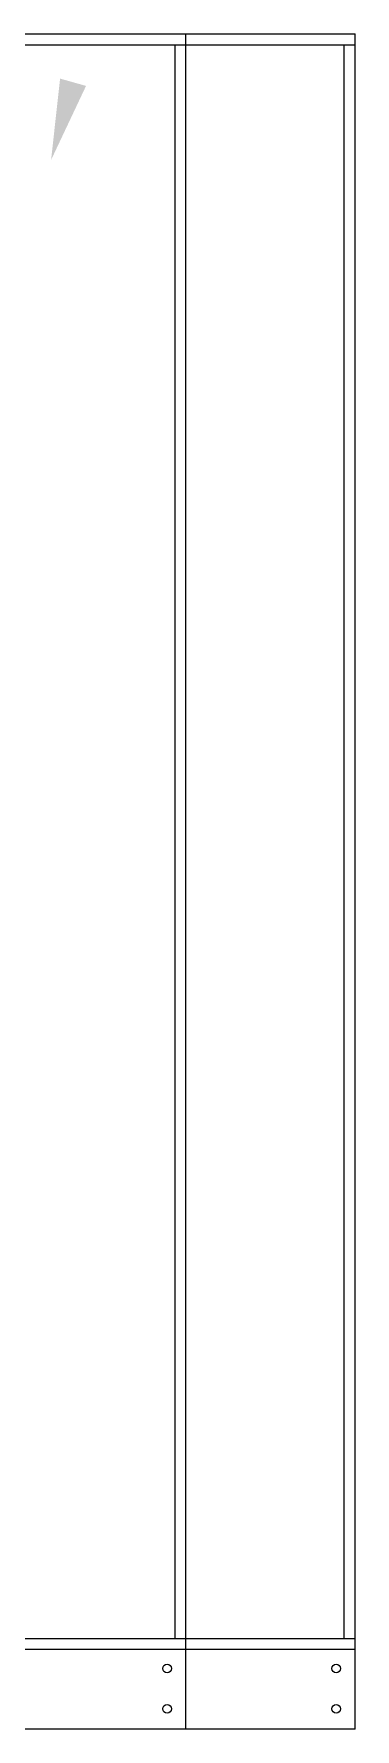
# Model space of a CAD drawing. Header units: millimetres. Extents: x -662372 to 32037, y -140374 to 23117.
# Drawn here: x -655040 to -654445, y -140373 to -137224 of the extents above; entities that cross this region are included whole.
import ezdxf

# ---------------------------------------------------------------- set-up
doc = ezdxf.new("R2010")
doc.units = ezdxf.units.MM
doc.layers.add('냉각탑_dim', color=1, linetype='Continuous')

# ---------------------------------------------------------------- blocks, each defined once
blk = doc.blocks.new('1')
at = {"lineweight": 20}
for p, q in [((17722.5, 12904.6), (18822.5, 12904.6)), ((17722.5, 12884.6), (18822.5, 12884.6)), ((18802.5, 9924.6), (18802.5, 12884.6)), ((18822.5, 9904.6), (18822.5, 12904.6)), ((17722.5, 9924.6), (18822.5, 9924.6)), ((17722.5, 9904.6), (18822.5, 9904.6))]:
    blk.add_line(p, q, dxfattribs=at)
at = {"color": 0, "lineweight": 20}
for q in [(18822.5, 9904.6), (11522.5, 9756.3)]:
    blk.add_line((18822.5, 9756.3), q, dxfattribs=at)
at = {"lineweight": 20}
for centre in [(18787.5, 9868.8), (18787.5, 9793.8)]:
    blk.add_circle(centre, 8, dxfattribs=at)
at = {"layer": '냉각탑_dim', "lineweight": -3}
blk.add_solid([(18323.7, 12808.1), (18258.9, 12670.5), (18275.6, 12821.7)], dxfattribs=at)

msp = doc.modelspace()

# ---------------------------------------------------------------- block references
at = {"lineweight": 5}
for p in [(-673581.2, -150129), (-673267.6, -150129)]:
    msp.add_blockref('1', p, dxfattribs=at)

doc.saveas('drawing.dxf')
